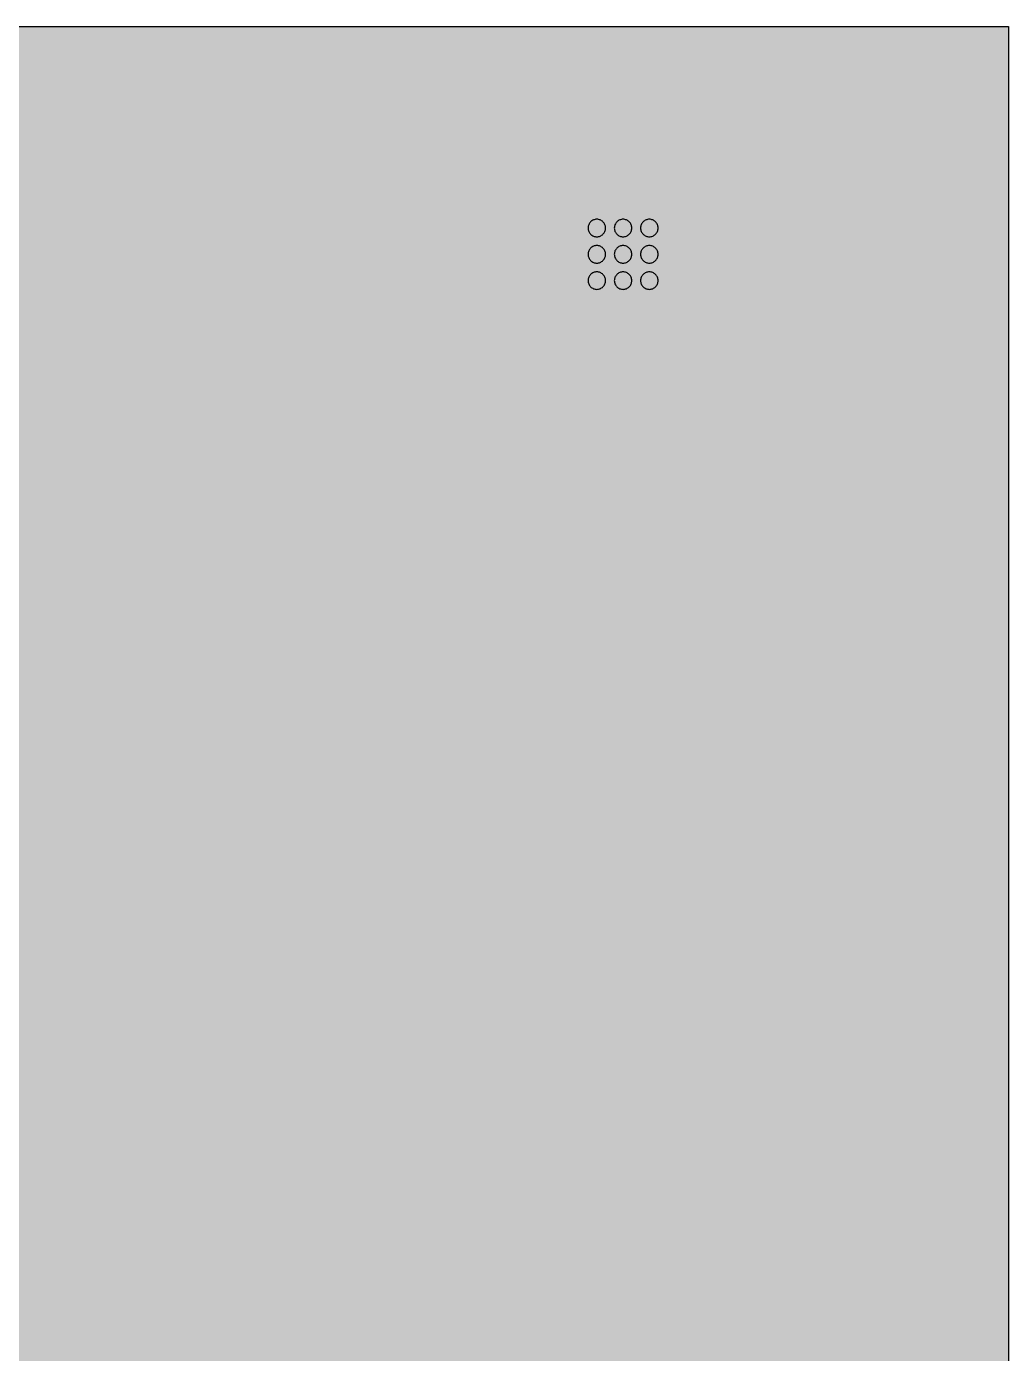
# Model space of a CAD drawing. Extents: x 0 to 1265, y 1 to 2486.
# Drawn here: x 1040.8 to 1265, y 2183.1 to 2486 of the extents above; entities that cross this region are included whole.
import ezdxf

# ---------------------------------------------------------------- set-up
doc = ezdxf.new("R2010")
doc.units = 0

msp = doc.modelspace()

# ---------------------------------------------------------------- hatches: boundary and pattern name
at = {"true_color": 0x1f1f1f}
msp.add_hatch(color=256, dxfattribs=at).paths.add_polyline_path([(0, 2486), (1265, 2486), (1265, 0.66), (0, 0.66)], flags=0)
at = {"true_color": 0xc4c7c5}
h = msp.add_hatch(color=256, dxfattribs=at)
h.paths.add_polyline_path([(1171, 2438), (1171.2, 2438.01), (1171.39, 2438.04), (1171.58, 2438.09), (1171.76, 2438.15), (1171.94, 2438.24), (1172.11, 2438.34), (1172.27, 2438.46), (1172.41, 2438.59), (1172.54, 2438.73), (1172.66, 2438.89), (1172.76, 2439.06), (1172.85, 2439.24), (1172.91, 2439.42), (1172.96, 2439.61), (1172.99, 2439.8), (1173, 2440), (1172.99, 2440.2), (1172.96, 2440.39), (1172.91, 2440.58), (1172.85, 2440.76), (1172.76, 2440.94), (1172.66, 2441.11), (1172.54, 2441.27), (1172.41, 2441.41), (1172.27, 2441.54), (1172.11, 2441.66), (1171.94, 2441.76), (1171.76, 2441.85), (1171.58, 2441.91), (1171.39, 2441.96), (1171.2, 2441.99), (1171, 2442), (1170.8, 2441.99), (1170.61, 2441.96), (1170.42, 2441.91), (1170.24, 2441.85), (1170.06, 2441.76), (1169.89, 2441.66), (1169.73, 2441.54), (1169.59, 2441.41), (1169.46, 2441.27), (1169.34, 2441.11), (1169.24, 2440.94), (1169.15, 2440.76), (1169.09, 2440.58), (1169.04, 2440.39), (1169.01, 2440.2), (1169, 2440), (1169.01, 2439.8), (1169.04, 2439.61), (1169.09, 2439.42), (1169.15, 2439.24), (1169.24, 2439.06), (1169.34, 2438.89), (1169.46, 2438.73), (1169.59, 2438.59), (1169.73, 2438.46), (1169.89, 2438.34), (1170.06, 2438.24), (1170.24, 2438.15), (1170.42, 2438.09), (1170.61, 2438.04), (1170.8, 2438.01), (1171, 2438)], flags=0)
h.paths.add_polyline_path([(1177, 2426), (1177.2, 2426.01), (1177.39, 2426.04), (1177.58, 2426.09), (1177.76, 2426.15), (1177.94, 2426.24), (1178.11, 2426.34), (1178.27, 2426.46), (1178.41, 2426.59), (1178.54, 2426.73), (1178.66, 2426.89), (1178.76, 2427.06), (1178.85, 2427.24), (1178.91, 2427.42), (1178.96, 2427.61), (1178.99, 2427.8), (1179, 2428), (1178.99, 2428.2), (1178.96, 2428.39), (1178.91, 2428.58), (1178.85, 2428.76), (1178.76, 2428.94), (1178.66, 2429.11), (1178.54, 2429.27), (1178.41, 2429.41), (1178.27, 2429.54), (1178.11, 2429.66), (1177.94, 2429.76), (1177.76, 2429.85), (1177.58, 2429.91), (1177.39, 2429.96), (1177.2, 2429.99), (1177, 2430), (1176.8, 2429.99), (1176.61, 2429.96), (1176.42, 2429.91), (1176.24, 2429.85), (1176.06, 2429.76), (1175.89, 2429.66), (1175.73, 2429.54), (1175.59, 2429.41), (1175.46, 2429.27), (1175.34, 2429.11), (1175.24, 2428.94), (1175.15, 2428.76), (1175.09, 2428.58), (1175.04, 2428.39), (1175.01, 2428.2), (1175, 2428), (1175.01, 2427.8), (1175.04, 2427.61), (1175.09, 2427.42), (1175.15, 2427.24), (1175.24, 2427.06), (1175.34, 2426.89), (1175.46, 2426.73), (1175.59, 2426.59), (1175.73, 2426.46), (1175.89, 2426.34), (1176.06, 2426.24), (1176.24, 2426.15), (1176.42, 2426.09), (1176.61, 2426.04), (1176.8, 2426.01), (1177, 2426)], flags=0)
h.paths.add_polyline_path([(1171, 2426), (1171.2, 2426.01), (1171.39, 2426.04), (1171.58, 2426.09), (1171.76, 2426.15), (1171.94, 2426.24), (1172.11, 2426.34), (1172.27, 2426.46), (1172.41, 2426.59), (1172.54, 2426.73), (1172.66, 2426.89), (1172.76, 2427.06), (1172.85, 2427.24), (1172.91, 2427.42), (1172.96, 2427.61), (1172.99, 2427.8), (1173, 2428), (1172.99, 2428.2), (1172.96, 2428.39), (1172.91, 2428.58), (1172.85, 2428.76), (1172.76, 2428.94), (1172.66, 2429.11), (1172.54, 2429.27), (1172.41, 2429.41), (1172.27, 2429.54), (1172.11, 2429.66), (1171.94, 2429.76), (1171.76, 2429.85), (1171.58, 2429.91), (1171.39, 2429.96), (1171.2, 2429.99), (1171, 2430), (1170.8, 2429.99), (1170.61, 2429.96), (1170.42, 2429.91), (1170.24, 2429.85), (1170.06, 2429.76), (1169.89, 2429.66), (1169.73, 2429.54), (1169.59, 2429.41), (1169.46, 2429.27), (1169.34, 2429.11), (1169.24, 2428.94), (1169.15, 2428.76), (1169.09, 2428.58), (1169.04, 2428.39), (1169.01, 2428.2), (1169, 2428), (1169.01, 2427.8), (1169.04, 2427.61), (1169.09, 2427.42), (1169.15, 2427.24), (1169.24, 2427.06), (1169.34, 2426.89), (1169.46, 2426.73), (1169.59, 2426.59), (1169.73, 2426.46), (1169.89, 2426.34), (1170.06, 2426.24), (1170.24, 2426.15), (1170.42, 2426.09), (1170.61, 2426.04), (1170.8, 2426.01), (1171, 2426)], flags=0)
h.paths.add_polyline_path([(1171, 2432), (1171.2, 2432.01), (1171.39, 2432.04), (1171.58, 2432.09), (1171.76, 2432.15), (1171.94, 2432.24), (1172.11, 2432.34), (1172.27, 2432.46), (1172.41, 2432.59), (1172.54, 2432.73), (1172.66, 2432.89), (1172.76, 2433.06), (1172.85, 2433.24), (1172.91, 2433.42), (1172.96, 2433.61), (1172.99, 2433.8), (1173, 2434), (1172.99, 2434.2), (1172.96, 2434.39), (1172.91, 2434.58), (1172.85, 2434.76), (1172.76, 2434.94), (1172.66, 2435.11), (1172.54, 2435.27), (1172.41, 2435.41), (1172.27, 2435.54), (1172.11, 2435.66), (1171.94, 2435.76), (1171.76, 2435.85), (1171.58, 2435.91), (1171.39, 2435.96), (1171.2, 2435.99), (1171, 2436), (1170.8, 2435.99), (1170.61, 2435.96), (1170.42, 2435.91), (1170.24, 2435.85), (1170.06, 2435.76), (1169.89, 2435.66), (1169.73, 2435.54), (1169.59, 2435.41), (1169.46, 2435.27), (1169.34, 2435.11), (1169.24, 2434.94), (1169.15, 2434.76), (1169.09, 2434.58), (1169.04, 2434.39), (1169.01, 2434.2), (1169, 2434), (1169.01, 2433.8), (1169.04, 2433.61), (1169.09, 2433.42), (1169.15, 2433.24), (1169.24, 2433.06), (1169.34, 2432.89), (1169.46, 2432.73), (1169.59, 2432.59), (1169.73, 2432.46), (1169.89, 2432.34), (1170.06, 2432.24), (1170.24, 2432.15), (1170.42, 2432.09), (1170.61, 2432.04), (1170.8, 2432.01), (1171, 2432)], flags=0)
h.paths.add_polyline_path([(1177, 2432), (1177.2, 2432.01), (1177.39, 2432.04), (1177.58, 2432.09), (1177.76, 2432.15), (1177.94, 2432.24), (1178.11, 2432.34), (1178.27, 2432.46), (1178.41, 2432.59), (1178.54, 2432.73), (1178.66, 2432.89), (1178.76, 2433.06), (1178.85, 2433.24), (1178.91, 2433.42), (1178.96, 2433.61), (1178.99, 2433.8), (1179, 2434), (1178.99, 2434.2), (1178.96, 2434.39), (1178.91, 2434.58), (1178.85, 2434.76), (1178.76, 2434.94), (1178.66, 2435.11), (1178.54, 2435.27), (1178.41, 2435.41), (1178.27, 2435.54), (1178.11, 2435.66), (1177.94, 2435.76), (1177.76, 2435.85), (1177.58, 2435.91), (1177.39, 2435.96), (1177.2, 2435.99), (1177, 2436), (1176.8, 2435.99), (1176.61, 2435.96), (1176.42, 2435.91), (1176.24, 2435.85), (1176.06, 2435.76), (1175.89, 2435.66), (1175.73, 2435.54), (1175.59, 2435.41), (1175.46, 2435.27), (1175.34, 2435.11), (1175.24, 2434.94), (1175.15, 2434.76), (1175.09, 2434.58), (1175.04, 2434.39), (1175.01, 2434.2), (1175, 2434), (1175.01, 2433.8), (1175.04, 2433.61), (1175.09, 2433.42), (1175.15, 2433.24), (1175.24, 2433.06), (1175.34, 2432.89), (1175.46, 2432.73), (1175.59, 2432.59), (1175.73, 2432.46), (1175.89, 2432.34), (1176.06, 2432.24), (1176.24, 2432.15), (1176.42, 2432.09), (1176.61, 2432.04), (1176.8, 2432.01), (1177, 2432)], flags=0)
h.paths.add_polyline_path([(1181, 2440), (1181.01, 2439.8), (1181.04, 2439.61), (1181.09, 2439.42), (1181.15, 2439.24), (1181.24, 2439.06), (1181.34, 2438.89), (1181.46, 2438.73), (1181.59, 2438.59), (1181.73, 2438.46), (1181.89, 2438.34), (1182.06, 2438.24), (1182.24, 2438.15), (1182.42, 2438.09), (1182.61, 2438.04), (1182.8, 2438.01), (1183, 2438), (1183.2, 2438.01), (1183.39, 2438.04), (1183.58, 2438.09), (1183.76, 2438.15), (1183.94, 2438.24), (1184.11, 2438.34), (1184.27, 2438.46), (1184.41, 2438.59), (1184.54, 2438.73), (1184.66, 2438.89), (1184.76, 2439.06), (1184.85, 2439.24), (1184.91, 2439.42), (1184.96, 2439.61), (1184.99, 2439.8), (1185, 2440), (1184.99, 2440.2), (1184.96, 2440.39), (1184.91, 2440.58), (1184.85, 2440.76), (1184.76, 2440.94), (1184.66, 2441.11), (1184.54, 2441.27), (1184.41, 2441.41), (1184.27, 2441.54), (1184.11, 2441.66), (1183.94, 2441.76), (1183.76, 2441.85), (1183.58, 2441.91), (1183.39, 2441.96), (1183.2, 2441.99), (1183, 2442), (1182.8, 2441.99), (1182.61, 2441.96), (1182.42, 2441.91), (1182.24, 2441.85), (1182.06, 2441.76), (1181.89, 2441.66), (1181.73, 2441.54), (1181.59, 2441.41), (1181.46, 2441.27), (1181.34, 2441.11), (1181.24, 2440.94), (1181.15, 2440.76), (1181.09, 2440.58), (1181.04, 2440.39), (1181.01, 2440.2), (1181, 2440)], flags=0)
h.paths.add_polyline_path([(1177, 2438), (1177.2, 2438.01), (1177.39, 2438.04), (1177.58, 2438.09), (1177.76, 2438.15), (1177.94, 2438.24), (1178.11, 2438.34), (1178.27, 2438.46), (1178.41, 2438.59), (1178.54, 2438.73), (1178.66, 2438.89), (1178.76, 2439.06), (1178.85, 2439.24), (1178.91, 2439.42), (1178.96, 2439.61), (1178.99, 2439.8), (1179, 2440), (1178.99, 2440.2), (1178.96, 2440.39), (1178.91, 2440.58), (1178.85, 2440.76), (1178.76, 2440.94), (1178.66, 2441.11), (1178.54, 2441.27), (1178.41, 2441.41), (1178.27, 2441.54), (1178.11, 2441.66), (1177.94, 2441.76), (1177.76, 2441.85), (1177.58, 2441.91), (1177.39, 2441.96), (1177.2, 2441.99), (1177, 2442), (1176.8, 2441.99), (1176.61, 2441.96), (1176.42, 2441.91), (1176.24, 2441.85), (1176.06, 2441.76), (1175.89, 2441.66), (1175.73, 2441.54), (1175.59, 2441.41), (1175.46, 2441.27), (1175.34, 2441.11), (1175.24, 2440.94), (1175.15, 2440.76), (1175.09, 2440.58), (1175.04, 2440.39), (1175.01, 2440.2), (1175, 2440), (1175.01, 2439.8), (1175.04, 2439.61), (1175.09, 2439.42), (1175.15, 2439.24), (1175.24, 2439.06), (1175.34, 2438.89), (1175.46, 2438.73), (1175.59, 2438.59), (1175.73, 2438.46), (1175.89, 2438.34), (1176.06, 2438.24), (1176.24, 2438.15), (1176.42, 2438.09), (1176.61, 2438.04), (1176.8, 2438.01), (1177, 2438)], flags=0)
h.paths.add_polyline_path([(1183, 2432), (1183.2, 2432.01), (1183.39, 2432.04), (1183.58, 2432.09), (1183.76, 2432.15), (1183.94, 2432.24), (1184.11, 2432.34), (1184.27, 2432.46), (1184.41, 2432.59), (1184.54, 2432.73), (1184.66, 2432.89), (1184.76, 2433.06), (1184.85, 2433.24), (1184.91, 2433.42), (1184.96, 2433.61), (1184.99, 2433.8), (1185, 2434), (1184.99, 2434.2), (1184.96, 2434.39), (1184.91, 2434.58), (1184.85, 2434.76), (1184.76, 2434.94), (1184.66, 2435.11), (1184.54, 2435.27), (1184.41, 2435.41), (1184.27, 2435.54), (1184.11, 2435.66), (1183.94, 2435.76), (1183.76, 2435.85), (1183.58, 2435.91), (1183.39, 2435.96), (1183.2, 2435.99), (1183, 2436), (1182.8, 2435.99), (1182.61, 2435.96), (1182.42, 2435.91), (1182.24, 2435.85), (1182.06, 2435.76), (1181.89, 2435.66), (1181.73, 2435.54), (1181.59, 2435.41), (1181.46, 2435.27), (1181.34, 2435.11), (1181.24, 2434.94), (1181.15, 2434.76), (1181.09, 2434.58), (1181.04, 2434.39), (1181.01, 2434.2), (1181, 2434), (1181.01, 2433.8), (1181.04, 2433.61), (1181.09, 2433.42), (1181.15, 2433.24), (1181.24, 2433.06), (1181.34, 2432.89), (1181.46, 2432.73), (1181.59, 2432.59), (1181.73, 2432.46), (1181.89, 2432.34), (1182.06, 2432.24), (1182.24, 2432.15), (1182.42, 2432.09), (1182.61, 2432.04), (1182.8, 2432.01), (1183, 2432)], flags=0)
h.paths.add_polyline_path([(1183, 2426), (1183.2, 2426.01), (1183.39, 2426.04), (1183.58, 2426.09), (1183.76, 2426.15), (1183.94, 2426.24), (1184.11, 2426.34), (1184.27, 2426.46), (1184.41, 2426.59), (1184.54, 2426.73), (1184.66, 2426.89), (1184.76, 2427.06), (1184.85, 2427.24), (1184.91, 2427.42), (1184.96, 2427.61), (1184.99, 2427.8), (1185, 2428), (1184.99, 2428.2), (1184.96, 2428.39), (1184.91, 2428.58), (1184.85, 2428.76), (1184.76, 2428.94), (1184.66, 2429.11), (1184.54, 2429.27), (1184.41, 2429.41), (1184.27, 2429.54), (1184.11, 2429.66), (1183.94, 2429.76), (1183.76, 2429.85), (1183.58, 2429.91), (1183.39, 2429.96), (1183.2, 2429.99), (1183, 2430), (1182.8, 2429.99), (1182.61, 2429.96), (1182.42, 2429.91), (1182.24, 2429.85), (1182.06, 2429.76), (1181.89, 2429.66), (1181.73, 2429.54), (1181.59, 2429.41), (1181.46, 2429.27), (1181.34, 2429.11), (1181.24, 2428.94), (1181.15, 2428.76), (1181.09, 2428.58), (1181.04, 2428.39), (1181.01, 2428.2), (1181, 2428), (1181.01, 2427.8), (1181.04, 2427.61), (1181.09, 2427.42), (1181.15, 2427.24), (1181.24, 2427.06), (1181.34, 2426.89), (1181.46, 2426.73), (1181.59, 2426.59), (1181.73, 2426.46), (1181.89, 2426.34), (1182.06, 2426.24), (1182.24, 2426.15), (1182.42, 2426.09), (1182.61, 2426.04), (1182.8, 2426.01), (1183, 2426)], flags=0)

# ---------------------------------------------------------------- linework, layer by layer
at = {"true_color": 0x1f1f1f}
msp.add_lwpolyline([(0, 2486), (1265, 2486), (1265, 0.66), (0, 0.66)], close=True, dxfattribs=at)
at = {"true_color": 0xc4c7c5}
for points in [[(1171, 2438), (1171.2, 2438.01), (1171.39, 2438.04), (1171.58, 2438.09), (1171.76, 2438.15), (1171.94, 2438.24), (1172.11, 2438.34), (1172.27, 2438.46), (1172.41, 2438.59), (1172.54, 2438.73), (1172.66, 2438.89), (1172.76, 2439.06), (1172.85, 2439.24), (1172.91, 2439.42), (1172.96, 2439.61), (1172.99, 2439.8), (1173, 2440), (1172.99, 2440.2), (1172.96, 2440.39), (1172.91, 2440.58), (1172.85, 2440.76), (1172.76, 2440.94), (1172.66, 2441.11), (1172.54, 2441.27), (1172.41, 2441.41), (1172.27, 2441.54), (1172.11, 2441.66), (1171.94, 2441.76), (1171.76, 2441.85), (1171.58, 2441.91), (1171.39, 2441.96), (1171.2, 2441.99), (1171, 2442), (1170.8, 2441.99), (1170.61, 2441.96), (1170.42, 2441.91), (1170.24, 2441.85), (1170.06, 2441.76), (1169.89, 2441.66), (1169.73, 2441.54), (1169.59, 2441.41), (1169.46, 2441.27), (1169.34, 2441.11), (1169.24, 2440.94), (1169.15, 2440.76), (1169.09, 2440.58), (1169.04, 2440.39), (1169.01, 2440.2), (1169, 2440), (1169.01, 2439.8), (1169.04, 2439.61), (1169.09, 2439.42), (1169.15, 2439.24), (1169.24, 2439.06), (1169.34, 2438.89), (1169.46, 2438.73), (1169.59, 2438.59), (1169.73, 2438.46), (1169.89, 2438.34), (1170.06, 2438.24), (1170.24, 2438.15), (1170.42, 2438.09), (1170.61, 2438.04), (1170.8, 2438.01), (1171, 2438)], [(1177, 2438), (1177.2, 2438.01), (1177.39, 2438.04), (1177.58, 2438.09), (1177.76, 2438.15), (1177.94, 2438.24), (1178.11, 2438.34), (1178.27, 2438.46), (1178.41, 2438.59), (1178.54, 2438.73), (1178.66, 2438.89), (1178.76, 2439.06), (1178.85, 2439.24), (1178.91, 2439.42), (1178.96, 2439.61), (1178.99, 2439.8), (1179, 2440), (1178.99, 2440.2), (1178.96, 2440.39), (1178.91, 2440.58), (1178.85, 2440.76), (1178.76, 2440.94), (1178.66, 2441.11), (1178.54, 2441.27), (1178.41, 2441.41), (1178.27, 2441.54), (1178.11, 2441.66), (1177.94, 2441.76), (1177.76, 2441.85), (1177.58, 2441.91), (1177.39, 2441.96), (1177.2, 2441.99), (1177, 2442), (1176.8, 2441.99), (1176.61, 2441.96), (1176.42, 2441.91), (1176.24, 2441.85), (1176.06, 2441.76), (1175.89, 2441.66), (1175.73, 2441.54), (1175.59, 2441.41), (1175.46, 2441.27), (1175.34, 2441.11), (1175.24, 2440.94), (1175.15, 2440.76), (1175.09, 2440.58), (1175.04, 2440.39), (1175.01, 2440.2), (1175, 2440), (1175.01, 2439.8), (1175.04, 2439.61), (1175.09, 2439.42), (1175.15, 2439.24), (1175.24, 2439.06), (1175.34, 2438.89), (1175.46, 2438.73), (1175.59, 2438.59), (1175.73, 2438.46), (1175.89, 2438.34), (1176.06, 2438.24), (1176.24, 2438.15), (1176.42, 2438.09), (1176.61, 2438.04), (1176.8, 2438.01), (1177, 2438)], [(1181, 2440), (1181.01, 2439.8), (1181.04, 2439.61), (1181.09, 2439.42), (1181.15, 2439.24), (1181.24, 2439.06), (1181.34, 2438.89), (1181.46, 2438.73), (1181.59, 2438.59), (1181.73, 2438.46), (1181.89, 2438.34), (1182.06, 2438.24), (1182.24, 2438.15), (1182.42, 2438.09), (1182.61, 2438.04), (1182.8, 2438.01), (1183, 2438), (1183.2, 2438.01), (1183.39, 2438.04), (1183.58, 2438.09), (1183.76, 2438.15), (1183.94, 2438.24), (1184.11, 2438.34), (1184.27, 2438.46), (1184.41, 2438.59), (1184.54, 2438.73), (1184.66, 2438.89), (1184.76, 2439.06), (1184.85, 2439.24), (1184.91, 2439.42), (1184.96, 2439.61), (1184.99, 2439.8), (1185, 2440), (1184.99, 2440.2), (1184.96, 2440.39), (1184.91, 2440.58), (1184.85, 2440.76), (1184.76, 2440.94), (1184.66, 2441.11), (1184.54, 2441.27), (1184.41, 2441.41), (1184.27, 2441.54), (1184.11, 2441.66), (1183.94, 2441.76), (1183.76, 2441.85), (1183.58, 2441.91), (1183.39, 2441.96), (1183.2, 2441.99), (1183, 2442), (1182.8, 2441.99), (1182.61, 2441.96), (1182.42, 2441.91), (1182.24, 2441.85), (1182.06, 2441.76), (1181.89, 2441.66), (1181.73, 2441.54), (1181.59, 2441.41), (1181.46, 2441.27), (1181.34, 2441.11), (1181.24, 2440.94), (1181.15, 2440.76), (1181.09, 2440.58), (1181.04, 2440.39), (1181.01, 2440.2), (1181, 2440)], [(1171, 2432), (1171.2, 2432.01), (1171.39, 2432.04), (1171.58, 2432.09), (1171.76, 2432.15), (1171.94, 2432.24), (1172.11, 2432.34), (1172.27, 2432.46), (1172.41, 2432.59), (1172.54, 2432.73), (1172.66, 2432.89), (1172.76, 2433.06), (1172.85, 2433.24), (1172.91, 2433.42), (1172.96, 2433.61), (1172.99, 2433.8), (1173, 2434), (1172.99, 2434.2), (1172.96, 2434.39), (1172.91, 2434.58), (1172.85, 2434.76), (1172.76, 2434.94), (1172.66, 2435.11), (1172.54, 2435.27), (1172.41, 2435.41), (1172.27, 2435.54), (1172.11, 2435.66), (1171.94, 2435.76), (1171.76, 2435.85), (1171.58, 2435.91), (1171.39, 2435.96), (1171.2, 2435.99), (1171, 2436), (1170.8, 2435.99), (1170.61, 2435.96), (1170.42, 2435.91), (1170.24, 2435.85), (1170.06, 2435.76), (1169.89, 2435.66), (1169.73, 2435.54), (1169.59, 2435.41), (1169.46, 2435.27), (1169.34, 2435.11), (1169.24, 2434.94), (1169.15, 2434.76), (1169.09, 2434.58), (1169.04, 2434.39), (1169.01, 2434.2), (1169, 2434), (1169.01, 2433.8), (1169.04, 2433.61), (1169.09, 2433.42), (1169.15, 2433.24), (1169.24, 2433.06), (1169.34, 2432.89), (1169.46, 2432.73), (1169.59, 2432.59), (1169.73, 2432.46), (1169.89, 2432.34), (1170.06, 2432.24), (1170.24, 2432.15), (1170.42, 2432.09), (1170.61, 2432.04), (1170.8, 2432.01), (1171, 2432)], [(1177, 2432), (1177.2, 2432.01), (1177.39, 2432.04), (1177.58, 2432.09), (1177.76, 2432.15), (1177.94, 2432.24), (1178.11, 2432.34), (1178.27, 2432.46), (1178.41, 2432.59), (1178.54, 2432.73), (1178.66, 2432.89), (1178.76, 2433.06), (1178.85, 2433.24), (1178.91, 2433.42), (1178.96, 2433.61), (1178.99, 2433.8), (1179, 2434), (1178.99, 2434.2), (1178.96, 2434.39), (1178.91, 2434.58), (1178.85, 2434.76), (1178.76, 2434.94), (1178.66, 2435.11), (1178.54, 2435.27), (1178.41, 2435.41), (1178.27, 2435.54), (1178.11, 2435.66), (1177.94, 2435.76), (1177.76, 2435.85), (1177.58, 2435.91), (1177.39, 2435.96), (1177.2, 2435.99), (1177, 2436), (1176.8, 2435.99), (1176.61, 2435.96), (1176.42, 2435.91), (1176.24, 2435.85), (1176.06, 2435.76), (1175.89, 2435.66), (1175.73, 2435.54), (1175.59, 2435.41), (1175.46, 2435.27), (1175.34, 2435.11), (1175.24, 2434.94), (1175.15, 2434.76), (1175.09, 2434.58), (1175.04, 2434.39), (1175.01, 2434.2), (1175, 2434), (1175.01, 2433.8), (1175.04, 2433.61), (1175.09, 2433.42), (1175.15, 2433.24), (1175.24, 2433.06), (1175.34, 2432.89), (1175.46, 2432.73), (1175.59, 2432.59), (1175.73, 2432.46), (1175.89, 2432.34), (1176.06, 2432.24), (1176.24, 2432.15), (1176.42, 2432.09), (1176.61, 2432.04), (1176.8, 2432.01), (1177, 2432)], [(1183, 2432), (1183.2, 2432.01), (1183.39, 2432.04), (1183.58, 2432.09), (1183.76, 2432.15), (1183.94, 2432.24), (1184.11, 2432.34), (1184.27, 2432.46), (1184.41, 2432.59), (1184.54, 2432.73), (1184.66, 2432.89), (1184.76, 2433.06), (1184.85, 2433.24), (1184.91, 2433.42), (1184.96, 2433.61), (1184.99, 2433.8), (1185, 2434), (1184.99, 2434.2), (1184.96, 2434.39), (1184.91, 2434.58), (1184.85, 2434.76), (1184.76, 2434.94), (1184.66, 2435.11), (1184.54, 2435.27), (1184.41, 2435.41), (1184.27, 2435.54), (1184.11, 2435.66), (1183.94, 2435.76), (1183.76, 2435.85), (1183.58, 2435.91), (1183.39, 2435.96), (1183.2, 2435.99), (1183, 2436), (1182.8, 2435.99), (1182.61, 2435.96), (1182.42, 2435.91), (1182.24, 2435.85), (1182.06, 2435.76), (1181.89, 2435.66), (1181.73, 2435.54), (1181.59, 2435.41), (1181.46, 2435.27), (1181.34, 2435.11), (1181.24, 2434.94), (1181.15, 2434.76), (1181.09, 2434.58), (1181.04, 2434.39), (1181.01, 2434.2), (1181, 2434), (1181.01, 2433.8), (1181.04, 2433.61), (1181.09, 2433.42), (1181.15, 2433.24), (1181.24, 2433.06), (1181.34, 2432.89), (1181.46, 2432.73), (1181.59, 2432.59), (1181.73, 2432.46), (1181.89, 2432.34), (1182.06, 2432.24), (1182.24, 2432.15), (1182.42, 2432.09), (1182.61, 2432.04), (1182.8, 2432.01), (1183, 2432)], [(1171, 2426), (1171.2, 2426.01), (1171.39, 2426.04), (1171.58, 2426.09), (1171.76, 2426.15), (1171.94, 2426.24), (1172.11, 2426.34), (1172.27, 2426.46), (1172.41, 2426.59), (1172.54, 2426.73), (1172.66, 2426.89), (1172.76, 2427.06), (1172.85, 2427.24), (1172.91, 2427.42), (1172.96, 2427.61), (1172.99, 2427.8), (1173, 2428), (1172.99, 2428.2), (1172.96, 2428.39), (1172.91, 2428.58), (1172.85, 2428.76), (1172.76, 2428.94), (1172.66, 2429.11), (1172.54, 2429.27), (1172.41, 2429.41), (1172.27, 2429.54), (1172.11, 2429.66), (1171.94, 2429.76), (1171.76, 2429.85), (1171.58, 2429.91), (1171.39, 2429.96), (1171.2, 2429.99), (1171, 2430), (1170.8, 2429.99), (1170.61, 2429.96), (1170.42, 2429.91), (1170.24, 2429.85), (1170.06, 2429.76), (1169.89, 2429.66), (1169.73, 2429.54), (1169.59, 2429.41), (1169.46, 2429.27), (1169.34, 2429.11), (1169.24, 2428.94), (1169.15, 2428.76), (1169.09, 2428.58), (1169.04, 2428.39), (1169.01, 2428.2), (1169, 2428), (1169.01, 2427.8), (1169.04, 2427.61), (1169.09, 2427.42), (1169.15, 2427.24), (1169.24, 2427.06), (1169.34, 2426.89), (1169.46, 2426.73), (1169.59, 2426.59), (1169.73, 2426.46), (1169.89, 2426.34), (1170.06, 2426.24), (1170.24, 2426.15), (1170.42, 2426.09), (1170.61, 2426.04), (1170.8, 2426.01), (1171, 2426)], [(1177, 2426), (1177.2, 2426.01), (1177.39, 2426.04), (1177.58, 2426.09), (1177.76, 2426.15), (1177.94, 2426.24), (1178.11, 2426.34), (1178.27, 2426.46), (1178.41, 2426.59), (1178.54, 2426.73), (1178.66, 2426.89), (1178.76, 2427.06), (1178.85, 2427.24), (1178.91, 2427.42), (1178.96, 2427.61), (1178.99, 2427.8), (1179, 2428), (1178.99, 2428.2), (1178.96, 2428.39), (1178.91, 2428.58), (1178.85, 2428.76), (1178.76, 2428.94), (1178.66, 2429.11), (1178.54, 2429.27), (1178.41, 2429.41), (1178.27, 2429.54), (1178.11, 2429.66), (1177.94, 2429.76), (1177.76, 2429.85), (1177.58, 2429.91), (1177.39, 2429.96), (1177.2, 2429.99), (1177, 2430), (1176.8, 2429.99), (1176.61, 2429.96), (1176.42, 2429.91), (1176.24, 2429.85), (1176.06, 2429.76), (1175.89, 2429.66), (1175.73, 2429.54), (1175.59, 2429.41), (1175.46, 2429.27), (1175.34, 2429.11), (1175.24, 2428.94), (1175.15, 2428.76), (1175.09, 2428.58), (1175.04, 2428.39), (1175.01, 2428.2), (1175, 2428), (1175.01, 2427.8), (1175.04, 2427.61), (1175.09, 2427.42), (1175.15, 2427.24), (1175.24, 2427.06), (1175.34, 2426.89), (1175.46, 2426.73), (1175.59, 2426.59), (1175.73, 2426.46), (1175.89, 2426.34), (1176.06, 2426.24), (1176.24, 2426.15), (1176.42, 2426.09), (1176.61, 2426.04), (1176.8, 2426.01), (1177, 2426)], [(1183, 2426), (1183.2, 2426.01), (1183.39, 2426.04), (1183.58, 2426.09), (1183.76, 2426.15), (1183.94, 2426.24), (1184.11, 2426.34), (1184.27, 2426.46), (1184.41, 2426.59), (1184.54, 2426.73), (1184.66, 2426.89), (1184.76, 2427.06), (1184.85, 2427.24), (1184.91, 2427.42), (1184.96, 2427.61), (1184.99, 2427.8), (1185, 2428), (1184.99, 2428.2), (1184.96, 2428.39), (1184.91, 2428.58), (1184.85, 2428.76), (1184.76, 2428.94), (1184.66, 2429.11), (1184.54, 2429.27), (1184.41, 2429.41), (1184.27, 2429.54), (1184.11, 2429.66), (1183.94, 2429.76), (1183.76, 2429.85), (1183.58, 2429.91), (1183.39, 2429.96), (1183.2, 2429.99), (1183, 2430), (1182.8, 2429.99), (1182.61, 2429.96), (1182.42, 2429.91), (1182.24, 2429.85), (1182.06, 2429.76), (1181.89, 2429.66), (1181.73, 2429.54), (1181.59, 2429.41), (1181.46, 2429.27), (1181.34, 2429.11), (1181.24, 2428.94), (1181.15, 2428.76), (1181.09, 2428.58), (1181.04, 2428.39), (1181.01, 2428.2), (1181, 2428), (1181.01, 2427.8), (1181.04, 2427.61), (1181.09, 2427.42), (1181.15, 2427.24), (1181.24, 2427.06), (1181.34, 2426.89), (1181.46, 2426.73), (1181.59, 2426.59), (1181.73, 2426.46), (1181.89, 2426.34), (1182.06, 2426.24), (1182.24, 2426.15), (1182.42, 2426.09), (1182.61, 2426.04), (1182.8, 2426.01), (1183, 2426)]]:
    msp.add_lwpolyline(points, close=True, dxfattribs=at)

doc.saveas('drawing.dxf')
